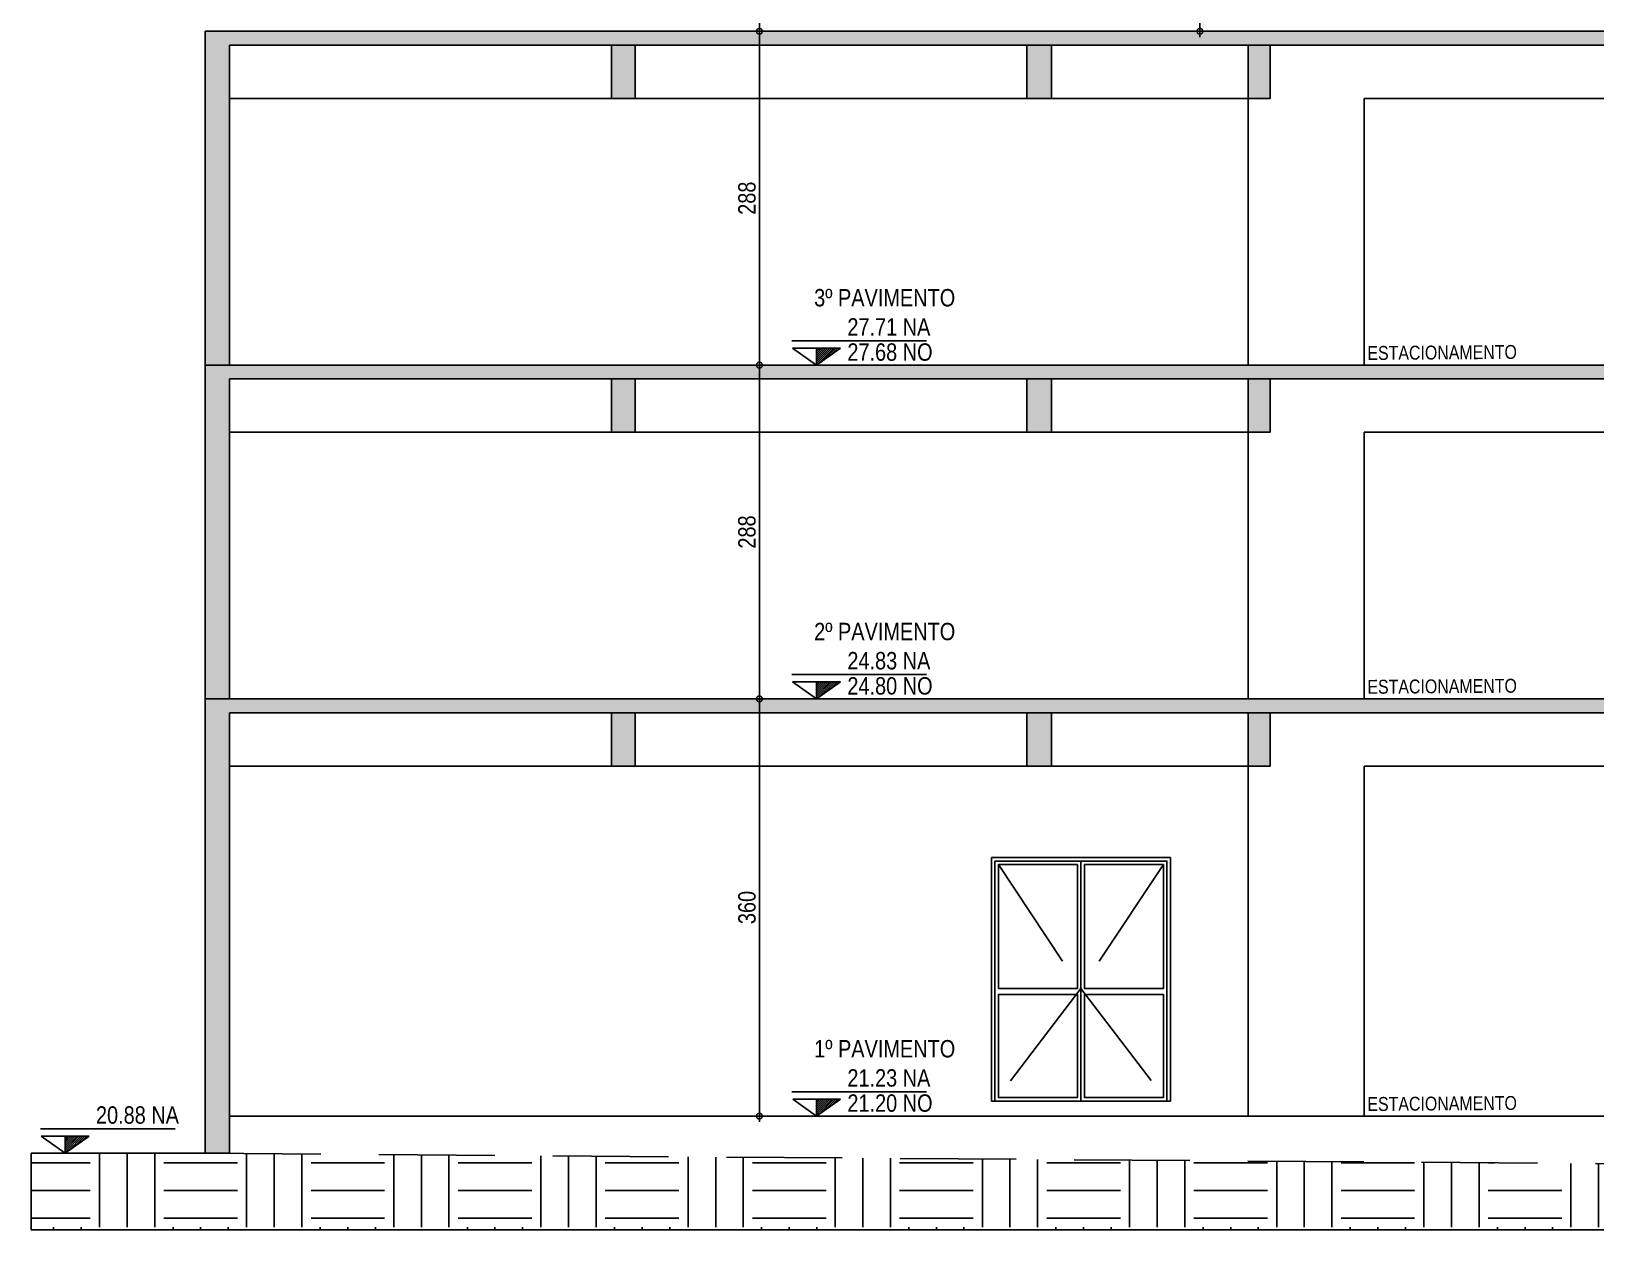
# Model space of a CAD drawing. Header units: metres. Extents: x -9138 to -7768, y 20 to 184.
# Drawn here: x -8915.27 to -8901.77, y 20.22 to 30.56 of the extents above; entities that cross this region are included whole.
import ezdxf
from ezdxf.enums import TextEntityAlignment as Align

# ---------------------------------------------------------------- set-up
doc = ezdxf.new("R2010")
doc.units = ezdxf.units.M
doc.linetypes.add('CTE ELEV$0$DASHEDX2', pattern=[1.5, 1, -0.5])
for name, color, linetype in [('ARQ-DIM EMBASAM', 2, 'Continuous'), ('CTE ELEV$0$ARQ-AUX', 7, 'Continuous'), ('CTE ELEV$0$ARQ-AUX1', 1, 'Continuous'), ('CTE ELEV$0$ARQ-AUX2', 2, 'Continuous'), ('CTE ELEV$0$ARQ-DIM', 2, 'Continuous'), ('CTE ELEV$0$ARQ-PRJ', 7, 'CTE ELEV$0$DASHEDX2'), ('CTE ELEV$0$ARQ-SIM', 1, 'Continuous'), ('CTE ELEV$0$ARQ-TXT', 2, 'Continuous'), ('CTE ELEV$0$ES-CORTE', 2, 'Continuous')]:
    doc.layers.add(name, color=color, linetype=linetype)
doc.styles.add('CTE ELEV$0$Adesa', font='ARIALN.TTF')
doc.dimstyles.new('CTE ELEV$0$ADESA 1-0050', dxfattribs={"dimtxt": 0.1, "dimasz": 0.1, "dimexe": 0.05, "dimexo": 0.05, "dimgap": 0.03, "dimtad": 1, "dimdec": 1, "dimlfac": 100, "dimzin": 12, "dimtxsty": 'CTE ELEV$0$Adesa', "dimblk": 'CTE ELEV$0$_DotSmall', "dimcen": 1, "dimdle": 0.05, "dimclrd": 1, "dimclre": 1, "dimclrt": 256, "dimazin": 3, "dimtm": 1e-09, "dimtfac": 1, "dimtdec": 1, "dimtmove": 1, "dimatfit": 0, "dimldrblk": 'CTE ELEV$0$_DotSmall', "dimfxl": 0.8, "dimtvp": 2, "dimtolj": 1, "dimtzin": 0, "dimarcsym": 0})

# ---------------------------------------------------------------- blocks, each defined once
blk = doc.blocks.new('CTE ELEV$0$CT BB 3 PAV')
h = blk.add_hatch(color=8)
h.dxf.hatch_style = 1
h.paths.add_polyline_path([(21.4115057250674, 2.879999999999995), (0, 2.879999999999995), (0, 0), (0.2115481910022936, 0), (0.2115481910004746, 2.759999999999991), (21.22152486018967, 2.759999999999991), (21.22152486019695, 2.299999999999997), (21.4115057250674, 2.299999999999997)])
h.paths.add_polyline_path([(3.712807934170996, 2.759999999999991), (3.508840885226164, 2.759999999999991), (3.508840885226164, 2.299999999998455), (3.712807934170996, 2.29999999999848)], flags=17)
h.paths.add_polyline_path([(7.30602176735556, 2.759999999999991), (7.091100566118257, 2.759999999999991), (7.091100566118257, 2.299999999996853), (7.30602176735556, 2.299999999996864)], flags=17)
h.paths.add_polyline_path([(9.191642685062106, 2.759999999999991), (9.001642685061597, 2.759999999999991), (9.001642685061597, 2.29999999999999), (9.191642685062106, 2.300000000000004)], flags=17)
h.paths.add_polyline_path([(14.49164268506138, 2.759999999999991), (14.30164268506087, 2.759999999999991), (14.30164268506087, 2.29999999999362), (14.49164268506138, 2.299999999993634)], flags=17)
h.paths.add_polyline_path([(16.11147202506254, 2.759999999999991), (15.92147202506203, 2.759999999999991), (15.92147202506203, 2.29999999999999), (16.11147202506254, 2.300000000000004)], flags=17)
h.paths.add_polyline_path([(21.4115057250674, 0.6999982557483762), (21.22152486019695, 0.6999982557483797), (21.22152486019695, 0), (21.4115057250674, 0)], flags=17)
at = {"layer": 'CTE ELEV$0$ARQ-AUX1'}
for p, q in [((9.001642685061597, 0, -1.080260811260163e-05), (9.001642685061597, 2.299999999999741, -8.282031624564586e-06)), ((10.0046573204163, 0, -7.479408555019697e-06), (10.0046573204163, 2.299999999995599, -4.882515000888561e-06))]:
    blk.add_line(p, q, dxfattribs=at)
at = {"layer": 'CTE ELEV$0$ARQ-AUX1', "elevation": -8.282031624588314e-06}
for points in [[(0.2115481910004746, 2.299999999999997), (9.001642685061597, 2.29999999999605)], [(10.0046573204163, 2.299999999995599), (13.49154695389552, 2.299999999994032)]]:
    blk.add_lwpolyline(points, dxfattribs=at)
at = {"layer": 'CTE ELEV$0$ES-CORTE'}
for p, q in [((-3.637978807091713e-12, 2.879999999999995, -8.28203162459018e-06), (21.41150572506194, 2.879999999999995, -8.282031624159969e-06)), ((0, 2.879999983722492), (0, 0)), ((0.2115481910004746, 2.759999999999991, -8.281906060574585e-06), (21.22152486018967, 2.759999999999991, -8.245034449970234e-06)), ((0.2115481910004746, 2.759999999999991), (0.2115481910022936, 0)), ((0, 0), (21.4115057250674, 0))]:
    blk.add_line(p, q, dxfattribs=at)
at = {"layer": 'CTE ELEV$0$ES-CORTE', "elevation": -8.282031624588314e-06}
for points in [[(3.712807934170996, 2.760000016277495), (3.712807934170996, 2.299999999999731), (3.508840885226164, 2.299999999999706), (3.508840885226164, 2.760000016277473)], [(7.30602176735556, 2.760000016277495), (7.30602176735556, 2.299999999999731), (7.091100566118257, 2.29999999999972), (7.091100566118257, 2.760000016277488)], [(9.191642685062106, 2.760000016277495), (9.191642685062106, 2.299999999999731), (9.001642685061597, 2.299999999999716), (9.001642685061597, 2.760000016277484)]]:
    blk.add_lwpolyline(points, dxfattribs=at)
blk = doc.blocks.new('CTE ELEV$0$A$C330f99dd')
at = {"layer": 'CTE ELEV$0$ARQ-AUX'}
blk.add_line((1.24036779322013, 1.099998067709524), (0.557867813213889, 1.099998408975816, 4.318356316324864e-06), dxfattribs=at)
at = {"layer": 'CTE ELEV$0$ARQ-AUX', "flags": 128}
for points in [[(0.4978678132248575, 2.23000000000007), (2.042867813223111, 2.229997724838015), (2.042867813215835, 0.1299977248380682), (0.4978678132103056, 0.1300000000000097), (0.4978678132175816, 2.23000000000007)], [(0.5578691640811542, 1.099998408975818), (0.5578678132170722, 2.169999919780304), (1.226953542333277, 2.169998887199245)], [(1.240367783607056, 2.169998887447196), (1.24036780283312, 1.099998067709524)], [(1.270367813220119, 2.199998862419012), (1.270367773103217, 0.129998862419038)], [(1.300367832994553, 2.169998846029944), (1.982867813222938, 2.169997805057662), (1.982869164085187, 1.099997705353948)], [(1.300367842607628, 2.169998846029943), (1.300367823381563, 1.099998086143049)], [(1.240367822614772, 0.1599989025288284), (0.5578705539759454, 0.159999919776638), (0.5578692030502168, 1.049998408975844)], [(1.240367803757493, 1.04999806660031), (1.240367822614715, 0.1599989025288302)], [(1.30036782245719, 1.049998066658972), (1.300367803599968, 0.1599988332234172)], [(1.982869203054221, 1.049997724838002), (1.982870553981812, 0.1599978050541093), (1.300367803599926, 0.1599988332234172)]]:
    blk.add_lwpolyline(points, dxfattribs=at)
for points in [[(0.5278678132173269, 2.19999995989013), (2.012867813222911, 2.199997764947895), (2.01286781321609, 0.1299969694358705), (0.5278678132105057, 0.1299991643781055)], [(0.557867813213889, 1.099998408975816), (1.24036779322013, 1.099998067709524), (1.24036779322013, 2.169998887447196), (0.557867813213889, 2.169999228713488)], [(1.240367822614772, 0.1599988863379256), (0.5578691835966225, 0.1599992287134597), (0.5578691835966225, 1.049998408975844), (1.240367803387826, 1.04999806660031)], [(1.300367822826857, 1.049998066658972), (1.982870553981812, 1.049997724838004), (1.982870553981812, 0.1599978050541093), (1.300367803599912, 0.1599981468750773)]]:
    blk.add_lwpolyline(points, close=True, dxfattribs=at)
at = {"layer": 'CTE ELEV$0$ARQ-AUX', "lineweight": -2}
blk.add_lwpolyline([(1.300367832994553, 2.169998846029944), (1.9828684984126, 2.169998465240766), (1.9828684984126, 1.099997705353985), (1.300367832994553, 1.099998086143049)], close=True, dxfattribs=at)
at = {"layer": 'CTE ELEV$0$ARQ-PRJ'}
for points in [[(0.5578671280139957, 2.169999149378606), (1.269782004982872, 1.099998086391), (0.5278678132105057, 0.1299976535737102)], [(1.9828684984126, 2.169998465240766), (1.269782004982872, 1.099998086391), (2.01286781321609, 0.1299969694358705)]]:
    blk.add_lwpolyline(points, dxfattribs=at)
blk = doc.blocks.new('CTE ELEV$0$CT BB  1 ANDAR')
h = blk.add_hatch(color=8)
h.dxf.hatch_style = 1
h.paths.add_polyline_path([(22.41833556609163, 3.599996219562591), (21.4115057250674, 3.599996219562591), (21.41150572506922, 3.449996219565751), (22.41833556609163, 3.449996219562593)])
h.paths.add_polyline_path([(0.2115481910004746, 3.479996219562587), (21.22152486018967, 3.479996219562587), (21.22152486020059, 3.019996219562596), (21.41150572507104, 3.019996219562596), (21.4115057250674, 3.599996219562591), (0, 3.599996219562591), (-1.818989403545856e-12, -0.3200075608748243), (0.2115481910004746, -0.3200075608748243)])
h.paths.add_polyline_path([(3.712807934176453, 3.479996219562587), (3.508840885231621, 3.479996219562587), (3.508840885231621, 3.019996219562561), (3.712807934176453, 3.019996219562586)], flags=17)
h.paths.add_polyline_path([(7.306021767361017, 3.479996219562587), (7.091100566123714, 3.479996219562587), (7.091100566123714, 3.019996219562575), (7.306021767361017, 3.019996219562586)], flags=17)
h.paths.add_polyline_path([(9.191642685067563, 3.479996219562587), (9.001642685067054, 3.479996219562587), (9.001642685067054, 3.019996219562572), (9.191642685067563, 3.019996219562586)], flags=17)
h.paths.add_polyline_path([(14.49164268506684, 3.479996219562587), (14.30164268506633, 3.479996219562587), (14.30164268506633, 3.019996219562572), (14.49164268506684, 3.019996219562586)], flags=17)
h.paths.add_polyline_path([(16.111472025068, 3.479996219562587), (15.92147202506749, 3.479996219562587), (15.92147202506749, 3.019996219562582), (16.111472025068, 3.019996219562596)], flags=17)
at = {"layer": 'CTE ELEV$0$ARQ-AUX1'}
for p, q in [((9.001642685067054, 0, -7.634900130663713e-06), (9.001642685067054, 3.019996219562596, -4.318356323100357e-06)), ((10.00465732042176, -7.105427357601002e-15, -4.335800571961042e-06), (10.00465732042176, 3.01999621956092, -9.188396994215235e-07))]:
    blk.add_line(p, q, dxfattribs=at)
at = {"layer": 'CTE ELEV$0$ARQ-AUX1', "elevation": -4.318356323100357e-06}
for points in [[(0.2115481910004746, 3.019996219562593), (9.001642685067054, 3.019996219562596)], [(10.00465732042176, 3.01999621956092), (13.49154695390098, 3.019996219553775)]]:
    blk.add_lwpolyline(points, dxfattribs=at)
at = {"layer": 'CTE ELEV$0$ES-CORTE'}
for p, q in [((-3.637978807091713e-12, 3.599996219562591, -4.318356323100357e-06), (21.41150572506194, 3.599996219562591, -4.318356322670146e-06)), ((0, 3.599996203285087, 3.963675301087943e-06), (-1.818989403545856e-12, -0.3200075608748243, -4.318356323100357e-06)), ((0.2115481910004746, 3.479996219562587, -4.318230759084762e-06), (21.22152486018967, 3.479996219562587, -4.281359148480411e-06)), ((0.2115481910004746, 3.479996219562587, 3.96367530108794e-06), (0.2115481910004746, -0.3200075608748243, -4.318356323100357e-06)), ((0.2115481910022936, 1.13686837721616e-13), (21.22152486019695, 0))]:
    blk.add_line(p, q, dxfattribs=at)
at = {"layer": 'CTE ELEV$0$ES-CORTE', "elevation": -4.318356323100357e-06}
for points in [[(3.712807934176453, 3.479996219562587), (3.712807934176453, 3.019996219562586), (3.508840885231621, 3.019996219562561), (3.508840885231621, 3.479996219562565)], [(7.306021767361017, 3.479996219562587), (7.306021767361017, 3.019996219562586), (7.091100566123714, 3.019996219562575), (7.091100566123714, 3.47999621956258)], [(9.191642685067563, 3.479996219562587), (9.191642685067563, 3.019996219562586), (9.001642685067054, 3.019996219562572), (9.001642685067054, 3.479996219562576)], [(-1.818989403545856e-12, -0.3200075608748243), (0.2115481910004746, -0.3200075608748243)]]:
    blk.add_lwpolyline(points, dxfattribs=at)
at = {"layer": 'CTE ELEV$0$ARQ-DIM'}
blk.add_blockref('CTE ELEV$0$A$C330f99dd', (6.288774871842179, 1.229238932864973e-12, -8.502472281479469e-06), dxfattribs=at)
blk = doc.blocks.new('*U284')
h = blk.add_hatch()
h.set_pattern_fill('ANSI31', color=1, scale=0.003749999999999999, style=0)
h.set_pattern_definition([(44.99999999999999, (18.99673027869088, 94.6726720750755), (-0.008418990113502375, 0.008418990113502375), [])])
h.paths.add_polyline_path([(0.2062500000154379, 0.1462792493493449), (0.0009362825336403749, 0.1462792493493449), (0, 0)])
at = {"color": 1}
blk.add_line((-0.2126249999885135, 0.2099999999999986), (0.9498750000114863, 0.2100000000000729), dxfattribs=at)
for points in [[(-0.2053137174663596, 0.1462792493493449), (0.0009362825336403749, 0.1462792493493449), (3.0875625e-11, 0), (-0.2053137174663596, 0.1462792493493449)], [(0.2071862825336404, 0.1462792493493449), (0.0009362825336403749, 0.1462792493493449), (0, 0), (0.2071862825336404, 0.1462792493493449)]]:
    blk.add_lwpolyline(points, close=True, dxfattribs=at)
at = {"color": 1, "style": 'CTE ELEV$0$Adesa'}
blk.add_attdef('PAVIMENTO_001', (-0.01993468439503157, 0.5064178308031699), '', height=0.15, dxfattribs=at)
at = {"color": 3, "style": 'CTE ELEV$0$Adesa'}
blk.add_attdef('NA', text='', height=0.15, dxfattribs=at).set_placement((0.2668129063199978, 0.2095646639511204), align=Align.BOTTOM_LEFT)
blk.add_attdef('NO', text='', height=0.15, dxfattribs=at).set_placement((0.2668129063199979, 0.1875000000000654), align=Align.TOP_LEFT)
blk = doc.blocks.new('CTE ELEV$0$_DotSmall')
at = {"color": 0, "linetype": 'ByBlock', "const_width": 0.5}
blk.add_lwpolyline([(-0.0625, 0, 1), (0.0625, 0, 1)], format="xyb", close=True, dxfattribs=at)
blk = doc.blocks.new('*D301')
at = {"layer": 'CTE ELEV$0$ARQ-DIM', "color": 1, "lineweight": -2, "transparency": 16777216}
for p, q in [((-8908.989701128647, 24.84993874202777), (-8908.989701128647, 21.14999999509765)), ((-8909.273596325724, 24.79993874202777), (-8908.939701128647, 24.79993874202777)), ((-8909.27348897095, 21.19999999509765), (-8908.939701128647, 21.19999999509765))]:
    blk.add_line(p, q, dxfattribs=at)
at = {"layer": 'Defpoints', "color": 0, "transparency": 16777216}
for p in [(-8909.323596325723, 24.79993874202777), (-8909.32348897095, 21.19999999509765), (-8908.989701128647, 21.19999999509765)]:
    blk.add_point(p, dxfattribs=at)
at = {"layer": 'CTE ELEV$0$ARQ-DIM', "color": 1, "lineweight": -2, "transparency": 16777216, "xscale": 0.1, "yscale": 0.1, "zscale": 0.1}
for p, rotation in [((-8908.989701128647, 24.79993874202777), 90), ((-8908.989701128647, 21.19999999509765), 270)]:
    blk.add_blockref('CTE ELEV$0$_DotSmall', p, dxfattribs=dict(at, rotation=rotation))
at = {"layer": 'CTE ELEV$0$ARQ-DIM', "transparency": 16777216, "insert": (-8909.096287076803, 22.99996936856523), "char_height": 0.1, "attachment_point": 5, "rotation": 90, "style": 'CTE ELEV$0$Adesa'}
blk.add_mtext('\\A1;{\\H1.5x;360}', dxfattribs=at)
blk = doc.blocks.new('*D302')
at = {"layer": 'CTE ELEV$0$ARQ-DIM', "color": 1, "lineweight": -2, "transparency": 16777216}
for p, q in [((-8909.273615881455, 27.68000000000008), (-8908.939828146247, 27.68000000000008)), ((-8908.989828146247, 27.73000000000009), (-8908.989828146247, 24.74993874202777)), ((-8909.273596432813, 24.79993874202777), (-8908.939828146247, 24.79993874202777))]:
    blk.add_line(p, q, dxfattribs=at)
at = {"layer": 'Defpoints', "color": 0, "transparency": 16777216}
for p in [(-8909.323615881454, 27.68000000000008), (-8909.323596432812, 24.79993874202777), (-8908.989828146247, 24.79993874202777)]:
    blk.add_point(p, dxfattribs=at)
at = {"layer": 'CTE ELEV$0$ARQ-DIM', "color": 1, "lineweight": -2, "transparency": 16777216, "xscale": 0.1, "yscale": 0.1, "zscale": 0.1}
for p, rotation in [((-8908.989828146247, 27.68000000000008), 90), ((-8908.989828146247, 24.79993874202777), 270)]:
    blk.add_blockref('CTE ELEV$0$_DotSmall', p, dxfattribs=dict(at, rotation=rotation))
at = {"layer": 'CTE ELEV$0$ARQ-DIM', "transparency": 16777216, "insert": (-8909.096414094403, 26.23996937101645), "char_height": 0.1, "attachment_point": 5, "rotation": 90, "style": 'CTE ELEV$0$Adesa'}
blk.add_mtext('\\A1;{\\H1.5x;288}', dxfattribs=at)
blk = doc.blocks.new('*D303')
at = {"layer": 'CTE ELEV$0$ARQ-DIM', "color": 1, "lineweight": -2, "transparency": 16777216}
for p, q in [((-8909.27348886386, 30.56000000000008), (-8908.93972068438, 30.56000000000008)), ((-8908.98972068438, 30.61000000000008), (-8908.98972068438, 27.63000000000008)), ((-8909.273615988544, 27.68000000000008), (-8908.93972068438, 27.68000000000008))]:
    blk.add_line(p, q, dxfattribs=at)
at = {"layer": 'Defpoints', "color": 0, "transparency": 16777216}
for p in [(-8909.32348886386, 30.56000000000008), (-8909.323615988544, 27.68000000000008), (-8908.98972068438, 27.68000000000008)]:
    blk.add_point(p, dxfattribs=at)
at = {"layer": 'CTE ELEV$0$ARQ-DIM', "color": 1, "lineweight": -2, "transparency": 16777216, "xscale": 0.1, "yscale": 0.1, "zscale": 0.1}
for p, rotation in [((-8908.98972068438, 30.56000000000008), 90), ((-8908.98972068438, 27.68000000000008), 270)]:
    blk.add_blockref('CTE ELEV$0$_DotSmall', p, dxfattribs=dict(at, rotation=rotation))
at = {"layer": 'CTE ELEV$0$ARQ-DIM', "transparency": 16777216, "insert": (-8909.096306632537, 29.12000000000261), "char_height": 0.1, "attachment_point": 5, "rotation": 90, "style": 'CTE ELEV$0$Adesa'}
blk.add_mtext('\\A1;{\\H1.5x;288}', dxfattribs=at)
blk = doc.blocks.new('*D304')
at = {"layer": 'CTE ELEV$0$ARQ-DIM', "color": 1, "lineweight": -2, "transparency": 16777216}
for p, q in [((-8909.27207806167, 34.34000374788248), (-8908.939593666793, 34.34000374788248)), ((-8908.989593666793, 34.39000374788248), (-8908.989593666793, 30.51000000000008)), ((-8909.27348897095, 30.56000000000008), (-8908.939593666793, 30.56000000000008))]:
    blk.add_line(p, q, dxfattribs=at)
at = {"layer": 'Defpoints', "color": 0, "transparency": 16777216}
for p in [(-8909.322078061668, 34.34000374788248, -1.817888206410816e-05), (-8909.32348897095, 30.56000000000008), (-8908.989593666793, 30.56000000000008)]:
    blk.add_point(p, dxfattribs=at)
at = {"layer": 'CTE ELEV$0$ARQ-DIM', "color": 1, "lineweight": -2, "transparency": 16777216, "xscale": 0.1, "yscale": 0.1, "zscale": 0.1}
for p, rotation in [((-8908.989593666793, 34.34000374788248), 90), ((-8908.989593666793, 30.56000000000008), 270)]:
    blk.add_blockref('CTE ELEV$0$_DotSmall', p, dxfattribs=dict(at, rotation=rotation))
at = {"layer": 'CTE ELEV$0$ARQ-DIM', "transparency": 16777216, "insert": (-8909.09617961495, 32.4500018739438), "char_height": 0.1, "attachment_point": 5, "rotation": 90, "style": 'CTE ELEV$0$Adesa'}
blk.add_mtext('\\A1;{\\H1.5x;378}', dxfattribs=at)
blk = doc.blocks.new('*D326')
at = {"layer": 'CTE ELEV$0$ES-CORTE', "color": 1, "lineweight": -2, "transparency": 16777216}
for p, q in [((-8904.727014061998, 33.62000374788246), (-8905.237527004216, 33.62000374788246)), ((-8905.187527004216, 33.67000374788246), (-8905.187527004216, 30.51000374788246)), ((-8904.822014062003, 30.56000374788247), (-8905.237527004216, 30.56000374788247))]:
    blk.add_line(p, q, dxfattribs=at)
at = {"layer": 'Defpoints', "color": 0, "transparency": 16777216}
for p in [(-8904.677014062, 33.62000374788246, 1.614818815741374e-06), (-8905.187527004216, 30.56000374788247), (-8904.772014062004, 30.56000374788247, -9.941989703203453e-07)]:
    blk.add_point(p, dxfattribs=at)
at = {"layer": 'CTE ELEV$0$ES-CORTE', "color": 1, "lineweight": -2, "transparency": 16777216, "xscale": 0.1, "yscale": 0.1, "zscale": 0.1}
for p, rotation in [((-8905.187527004216, 33.62000374788246), 90), ((-8905.187527004216, 30.56000374788247), 270)]:
    blk.add_blockref('CTE ELEV$0$_DotSmall', p, dxfattribs=dict(at, rotation=rotation))
at = {"layer": 'CTE ELEV$0$ES-CORTE', "transparency": 16777216, "insert": (-8905.268584302987, 32.09000374788499), "char_height": 0.1, "attachment_point": 5, "rotation": 90, "style": 'CTE ELEV$0$Adesa'}
blk.add_mtext('\\A1;306', dxfattribs=at)
blk = doc.blocks.new('CTE ELEV')
at = {"layer": 'CTE ELEV$0$ARQ-AUX'}
h = blk.add_hatch(dxfattribs=at)
h.set_pattern_fill('EARTH', color=8, scale=0.1)
h.set_pattern_definition([(0, (0, 0), (0.635, 0.635), [0.635, -0.635]), (0, (0, 0.238125), (0.635, 0.635), [0.635, -0.635]), (0, (0, 0.4762500000000001), (0.635, 0.635), [0.635, -0.635]), (90, (0.079375, 0.555625), (-0.635, 0.635), [0.635, -0.635]), (90, (0.3175, 0.555625), (-0.635, 0.635), [0.635, -0.635]), (90, (0.555625, 0.555625), (-0.635, 0.635), [0.635, -0.635])])
h.paths.add_polyline_path([(-8890.337131886865, 20.72000000000005), (-8892.337131886865, 20.72000000000005), (-8892.337131886865, 22.15500378043744), (-8892.362151021995, 22.15500378043744), (-8892.362151021995, 20.72000000000005), (-8892.552131886865, 20.72000000000005), (-8892.552131886865, 20.72141962085992), (-8913.77365674705, 20.87999621956263), (-8915.273656747064, 20.87999621956263), (-8915.273656747064, 20.21999999999984), (-8889.337131886865, 20.21999999999984), (-8889.337131886865, 20.71999999999984, 0.09471063430396781), (-8890.337131886865, 20.57000000000003)])
for points in [[(-8915.273656747064, 20.87999621956263), (-8915.273656747064, 20.21999999999984)], [(-8889.337131886865, 20.71999999999984), (-8889.337131886865, 20.21999999999984), (-8915.273656747064, 20.21999999999984)]]:
    blk.add_lwpolyline(points, dxfattribs=at)
at = {"layer": 'CTE ELEV$0$ARQ-AUX2'}
blk.add_lwpolyline([(-8915.273656747064, 20.87999621956263), (-8913.773656747064, 20.87999621956263)], dxfattribs=at)
at = {"layer": 'CTE ELEV$0$ARQ-PRJ'}
for p, q in [((-8906.798999495311, 27.67922546398577), (-8909.32361588145, 27.68000000000007)), ((-8906.79897993958, 24.79993874202776), (-8909.32359632572, 24.79993874202776)), ((-8906.798872477717, 21.19999999509764), (-8909.323488970946, 21.19999999509764))]:
    blk.add_line(p, q, dxfattribs=at)
blk.add_lwpolyline([(-8913.773656747064, 20.87999621956273), (-8892.362151021995, 20.72000000000005)], dxfattribs=at)
at = {"layer": 'CTE ELEV$0$ARQ-SIM', "color": 1}
for p, values in [((-8908.497176153254, 27.68000000000007), {'PAVIMENTO_001': '3º PAVIMENTO', 'NA': '27.71 NA', 'NO': '27.68 NO'}), ((-8908.497156597523, 24.79993874202776), {'PAVIMENTO_001': '2º PAVIMENTO', 'NA': '24.83 NA', 'NO': '24.80 NO'}), ((-8908.49704913566, 21.19999999509764), {'PAVIMENTO_001': '1º PAVIMENTO', 'NA': '21.23 NA', 'NO': '21.20 NO'})]:
    blk.add_blockref('*U284', p, dxfattribs=at).add_auto_attribs(values)
ref = blk.add_blockref('*U284', (-8914.982347794154, 20.87999621956263), dxfattribs=at)
ref.add_attrib('NA', '20.88 NA', dxfattribs={"layer": '0', "color": 3, "height": 0.15, "style": 'CTE ELEV$0$Adesa'}).set_placement((-8914.715534887833, 21.08956088351375), align=Align.BOTTOM_LEFT)
at = {"layer": 'CTE ELEV$0$ES-CORTE'}
for name, p in [('CTE ELEV$0$CT BB 3 PAV', (-8913.773656747062, 27.67999996744503, 8.282031624186435e-06)), ('CTE ELEV$0$CT BB 3 PAV', (-8913.773656747062, 24.79999998372254, 8.282031624588314e-06)), ('CTE ELEV$0$CT BB  1 ANDAR', (-8913.773656747062, 21.20000378043746, 4.318356323100357e-06))]:
    blk.add_blockref(name, p, dxfattribs=at)
at = {"layer": 'CTE ELEV$0$ARQ-TXT', "style": 'CTE ELEV$0$Adesa'}
for p in [(-8903.096644919655, 27.72876529697864, -0.03532141056856095), (-8903.096644919655, 24.84876531325614, -0.03532141056856095), (-8903.096644919655, 21.24876909369355, -0.03532142801281001)]:
    blk.add_text('ESTACIONAMENTO', height=0.12, rotation=0.438677000003151, dxfattribs=at).set_placement(p, align=Align.CENTER)
at = {"layer": 'CTE ELEV$0$ARQ-DIM'}
for base, p1, p2, picture, middle in [((-8908.989593666793, 30.56000000000008), (-8909.322078061665, 34.34000374788247, -1.817888206410816e-05), (-8909.323488970946, 30.56000000000007), '*D304', (-8909.09617961495, 32.4500018739438)), ((-8908.98972068438, 27.68000000000008), (-8909.323488863856, 30.56000000000007), (-8909.32361598854, 27.68000000000007), '*D303', (-8909.096306632537, 29.12000000000261)), ((-8908.989828146247, 24.79993874202777), (-8909.32361588145, 27.68000000000007), (-8909.323596432809, 24.79993874202776), '*D302', (-8909.096414094403, 26.23996937101645)), ((-8908.989701128647, 21.19999999509765), (-8909.32359632572, 24.79993874202776), (-8909.323488970946, 21.19999999509764), '*D301', (-8909.096287076803, 22.99996936856523))]:
    dim = blk.add_linear_dim(base=base, p1=p1, p2=p2, angle=90, text='{\\H1.5x;<>}', dimstyle='CTE ELEV$0$ADESA 1-0050', dxfattribs=at)
    dim.commit()
    dim.dimension.update_dxf_attribs({"geometry": picture, "text_midpoint": middle})
at = {"layer": 'CTE ELEV$0$ES-CORTE'}
dim = blk.add_linear_dim(base=(-8905.187527004216, 30.56000374788247, -9.896850439926937e-06), p1=(-8904.677014061996, 33.62000374788245, -8.282031624185563e-06), p2=(-8904.772014062, 30.56000374788245, -1.089104941024728e-05), angle=90, dimstyle='CTE ELEV$0$ADESA 1-0050', dxfattribs=at)
dim.commit()
dim.dimension.update_dxf_attribs({"geometry": '*D326', "text_midpoint": (-8905.268584302987, 32.09000374788499, -9.896850439926937e-06)})

msp = doc.modelspace()

# ---------------------------------------------------------------- block references
at = {"layer": 'ARQ-DIM EMBASAM'}
msp.add_blockref('CTE ELEV', (0, 0), dxfattribs=at)

doc.saveas('drawing.dxf')
